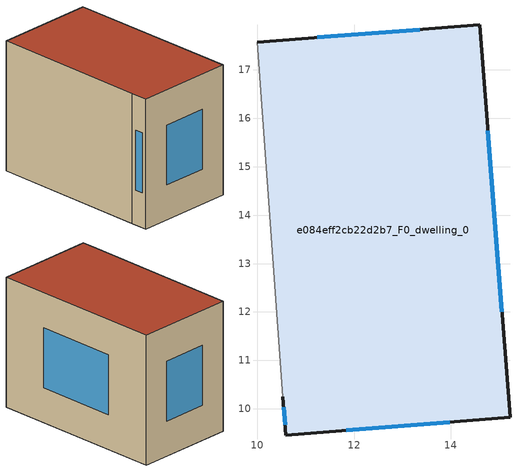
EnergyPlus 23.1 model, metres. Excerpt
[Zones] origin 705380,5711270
e084eff2cb22d2b7_F0_dwelling_0
 floor ground (EU_floor_Construction): 15.22,9.82 14.59,17.93 9.99,17.57 10.53,10.25 10.59,9.46 z0
 wall outside (EU_wall_Construction): 9.99,17.57 14.59,17.93 15.22,9.82 10.59,9.46 10.53,10.25 z0:6
 wall adiabatic (EU_wall_Construction): 10.53,10.25 9.99,17.57 z0:6
 window (EU_Window_Construction): 11.24,17.67 13.35,17.83 / 14.76,15.74 15.05,12.01 / 13.97,9.72 11.84,9.56 / 10.58,9.67 10.55,10.03 z1.62:4.38
 roof outside (EU_roof_Construction): 14.59,17.93 15.22,9.82 10.59,9.46 10.53,10.25 9.99,17.57 z6
shading: 10,17.57 10.53,10.25 z0:6
[Building]
EU S2 Campaign: North Axis=0; Terrain=City; Solar Distribution=FullExterior
[Site:Location]
London: Latitude=51.5; Longitude=-0.5; Time Zone=0; Elevation=25
[SizingPeriod:WeatherFileDays]
AnnualSizingPeriod: Begin Month=1; Begin Day of Month=1; End Month=12; End Day of Month=31; Day of Week for Start Day=Monday; Use Weather File Daylight Saving Period=No; Use Weather File Rain and Snow Indicators=No
[MATERIAL]
EU_InternalMass_Material: Roughness=MediumRough; Thickness=0.1; Conductivity=1; Density=1800; Specific Heat=900; Thermal Absorptance=0.9; Solar Absorptance=0.7; Visible Absorptance=0.7
[MATERIAL:NOMASS] Roughness=MediumRough; Thermal Absorptance=0.9; Solar Absorptance=0.7; Visible Absorptance=0.7
Name | Thermal Resistance
EU_wall_NoMass | 0.555556
EU_roof_NoMass | 0.510204
EU_floor_NoMass | 1.68919
[WINDOWMATERIAL:SIMPLEGLAZINGSYSTEM]
EU_Window_SimpleGlazing: UFactor=3.96; Solar Heat Gain Coefficient=0.85; Visible Transmittance=0.85
[CONSTRUCTION]
EU_wall_Construction: EU_wall_NoMass
EU_roof_Construction: EU_roof_NoMass
EU_floor_Construction: EU_floor_NoMass
EU_InternalMass_Construction: EU_InternalMass_Material
EU_Window_Construction: EU_Window_SimpleGlazing
[ZONE]
e084eff2cb22d2b7_F0_dwelling_0: Type=1; Multiplier=1; Ceiling Height=autocalculate; Volume=225.996; Floor Area=autocalculate; Part of Total Floor Area=Yes
[INTERNALMASS]
e084eff2cb22d2b7_F0_dwelling_0_EU_InternalMass: Construction=EU_InternalMass_Construction; Zone or ZoneList=e084eff2cb22d2b7_F0_dwelling_0; Surface Area=37.666
[OTHEREQUIPMENT]
EU_Step8_InternalGain_e084eff2cb22d2b7_F0_dwelling_0_f000: Fuel Type=Electricity; Zone or ZoneList or Space or SpaceList=e084eff2cb22d2b7_F0_dwelling_0; Schedule=EU_Step8_GainSchedule_e084eff2cb22d2b7_F0_dwelling_0_f000; Design Level Calculation Method=Watts/Area; Power per Zone Floor Area=1; Fraction Latent=0; Fraction Radiant=0; Fraction Lost=0; Carbon Dioxide Generation Rate=0; EndUse Subcategory=EU_Step8_InternalGains
[ZONEVENTILATION:DESIGNFLOWRATE]
EU_ConstantAir_e084eff2cb22d2b7_F0_dwelling_0: Zone or ZoneList or Space or SpaceList=e084eff2cb22d2b7_F0_dwelling_0; Schedule=EU_AlwaysOn; Design Flow Rate Calculation Method=AirChanges/Hour; Air Changes per Hour=0.48; Ventilation Type=Natural; Fan Pressure Rise=0; Fan Total Efficiency=1; Constant Term Coefficient=1; Temperature Term Coefficient=0; Velocity Term Coefficient=0; Velocity Squared Term Coefficient=0; Minimum Indoor Temperature=-100; Maximum Indoor Temperature=100; Delta Temperature=-100; Minimum Outdoor Temperature=-100; Maximum Outdoor Temperature=100; Maximum Wind Speed=40
[HVACTEMPLATE:THERMOSTAT]
EU_HeatOnly_e084eff2cb22d2b7_F0_dwelling_0: Constant Heating Setpoint=20; Constant Cooling Setpoint=50
[HVACTEMPLATE:ZONE:IDEALLOADSAIRSYSTEM]
e084eff2cb22d2b7_F0_dwelling_0: Template Thermostat=EU_HeatOnly_e084eff2cb22d2b7_F0_dwelling_0; System Availability Schedule=EU_AlwaysOn; Maximum Heating Supply Air Temperature=50; Minimum Cooling Supply Air Temperature=13; Maximum Heating Supply Air Humidity Ratio=0.0156; Minimum Cooling Supply Air Humidity Ratio=0.0077; Heating Limit=NoLimit; Cooling Limit=NoLimit; Heating Availability Schedule=EU_AlwaysOn; Cooling Availability Schedule=EU_CoolingOff; Dehumidification Control Type=ConstantSensibleHeatRatio; Cooling Sensible Heat Ratio=0.7; Dehumidification Setpoint=60; Humidification Control Type=None; Humidification Setpoint=30; Outdoor Air Method=None; Outdoor Air Flow Rate per Person=0.00944; Outdoor Air Flow Rate per Zone Floor Area=0; Outdoor Air Flow Rate per Zone=0; Demand Controlled Ventilation Type=None; Outdoor Air Economizer Type=NoEconomizer; Heat Recovery Type=None; Sensible Heat Recovery Effectiveness=0.7; Latent Heat Recovery Effectiveness=0.65
[SIZING:ZONE]
e084eff2cb22d2b7_F0_dwelling_0: Zone Cooling Design Supply Air Temperature Input Method=SupplyAirTemperature; Zone Cooling Design Supply Air Temperature=13; Zone Heating Design Supply Air Temperature Input Method=SupplyAirTemperature; Zone Heating Design Supply Air Temperature=50; Zone Cooling Design Supply Air Humidity Ratio=0.008; Zone Heating Design Supply Air Humidity Ratio=0.008; Cooling Design Air Flow Method=DesignDay; Cooling Design Air Flow Rate=0; Cooling Minimum Air Flow per Zone Floor Area=0.000762; Cooling Minimum Air Flow=0; Cooling Minimum Air Flow Fraction=0.2; Heating Design Air Flow Method=DesignDay; Heating Design Air Flow Rate=0; Heating Maximum Air Flow per Zone Floor Area=0.002032; Heating Maximum Air Flow=0.141576; Heating Maximum Air Flow Fraction=0.3; Account for Dedicated Outdoor Air System=No; Dedicated Outdoor Air System Control Strategy=NeutralSupplyAir; Dedicated Outdoor Air Low Setpoint Temperature for Design=autosize; Dedicated Outdoor Air High Setpoint Temperature for Design=autosize; Zone Load Sizing Method=Sensible Load Only No Latent Load; Zone Latent Cooling Design Supply Air Humidity Ratio Input Method=HumidityRatioDifference; Zone Cooling Design Supply Air Humidity Ratio Difference=0.005; Zone Latent Heating Design Supply Air Humidity Ratio Input Method=HumidityRatioDifference; Zone Humidification Design Supply Air Humidity Ratio Difference=0.005
[SCHEDULE:CONSTANT]
Name | Hourly Value
EU_AlwaysOn | 1
EU_CoolingOff | 0
[SCHEDULE:FILE]
EU_Step8_GainSchedule_e084eff2cb22d2b7_F0_dwelling_0_f000: File=../../schedules/e084eff2cb22d2b7/e084eff2cb22d2b7_F0_dwelling_0_f000_gain.csv; Column Number=1; Rows to Skip at Top=0; Number of Hours of Data=8760; Column Separator=Comma; Interpolate to Timestep=No; Minutes per Item=60; Adjust Schedule for Daylight Savings=Yes
